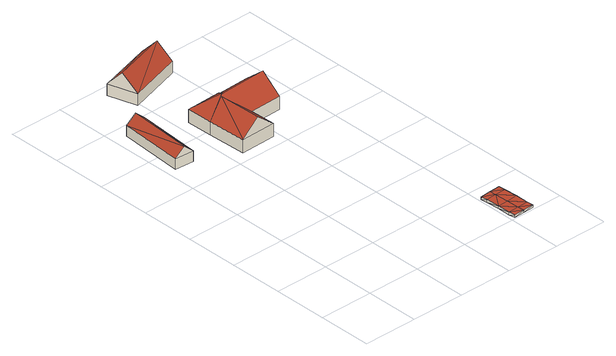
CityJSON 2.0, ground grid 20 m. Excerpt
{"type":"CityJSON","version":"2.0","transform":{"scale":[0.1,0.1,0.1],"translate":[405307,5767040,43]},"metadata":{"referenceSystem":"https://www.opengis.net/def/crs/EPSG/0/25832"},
"CityObjects":{
"building1":{"type":"Building","attributes":{"Gemeindeschluessel":"05515000","Geometrietyp2DReferenz":"3000","function":"31001_2700","roofType":"3100","measuredHeight":7.02},"geometry":[{"type":"Solid","lod":"2","boundaries":[[[[0,1,2,3]],[[4,5,1,0]],[[6,7,5,4]],[[3,2,7,6]],[[0,8,4]],[[6,9,3]],[[9,8,0]],[[0,3,9]],[[6,4,8]],[[8,9,6]],[[1,5,7,2]]]],"semantics":{"surfaces":[{"type":"WallSurface"},{"type":"RoofSurface"},{"type":"GroundSurface"}],"values":[[0,0,0,0,0,0,1,1,1,1,2]]}}]},
"building2":{"type":"Building","attributes":{"Gemeindeschluessel":"05515000","Geometrietyp2DReferenz":"3000","function":"31001_1000","roofType":"5000","measuredHeight":10.88},"address":[{"country":"Germany","locality":"Münster","thoroughfareNumber":"52","thoroughfareName":"Aldruper Straße"}],"geometry":[{"type":"Solid","lod":"2","boundaries":[[[[10,11,12,13]],[[14,15,11,10]],[[16,17,15,14]],[[18,19,17,16]],[[20,21,19,18]],[[22,23,21,20]],[[24,25,23,22]],[[26,27,25,24]],[[13,12,27,26]],[[28,29,30,31,26,24,32]],[[24,22,32]],[[32,22,20,28]],[[28,20,18,29]],[[29,18,16,30]],[[14,10,31]],[[14,31,30]],[[30,16,14]],[[31,10,33]],[[10,13,33]],[[33,13,26,31]],[[11,15,17,19,21,23,25,27,12]]]],"semantics":{"surfaces":[{"type":"WallSurface"},{"type":"RoofSurface"},{"type":"GroundSurface"}],"values":[[0,0,0,0,0,0,0,0,0,1,0,1,1,1,1,1,1,1,0,1,2]]}}]},
"building3":{"type":"Building","attributes":{"Gemeindeschluessel":"05515000","Geometrietyp2DReferenz":"3000","function":"31001_2700","roofType":"3100","measuredHeight":10.07},"geometry":[{"type":"Solid","lod":"2","boundaries":[[[[34,35,36,37]],[[38,39,35,34]],[[40,41,39,38]],[[42,43,41,40]],[[37,36,43,42]],[[44,45,37]],[[37,42,44]],[[45,44,46,38]],[[38,34,45]],[[46,44,42,40]],[[46,40,38]],[[45,34,37]],[[35,39,41,43,36]]]],"semantics":{"surfaces":[{"type":"WallSurface"},{"type":"RoofSurface"},{"type":"GroundSurface"}],"values":[[0,0,0,0,0,1,1,1,1,0,0,0,2]]}}]},
"building4":{"type":"Building","attributes":{"Geometrietyp2DReferenz":"2000","Gemeindeschluessel":"05515000","function":"53001_1800","roofType":"9999","measuredHeight":1},"geometry":[{"type":"Solid","lod":"2","boundaries":[[[[47,48,49]],[[48,50,49]],[[51,52,47]],[[52,48,47]],[[53,54,51]],[[54,52,51]],[[55,56,53]],[[56,54,53]],[[57,58,55]],[[58,56,55]],[[59,60,57]],[[60,58,57]],[[61,62,59]],[[62,60,59]],[[63,64,61]],[[64,62,61]],[[65,66,63]],[[66,64,63]],[[67,68,65]],[[68,66,65]],[[69,70,67]],[[70,68,67]],[[49,50,69]],[[50,70,69]],[[71,50,52]],[[52,50,48]],[[72,71,54]],[[54,71,52]],[[73,72,56]],[[56,72,54]],[[60,73,58]],[[58,73,56]],[[68,70,71]],[[71,70,50]],[[66,68,71]],[[66,71,72]],[[64,66,73]],[[73,66,72]],[[62,64,60]],[[60,64,73]],[[74,51,49]],[[51,47,49]],[[75,53,74]],[[53,51,74]],[[76,55,75]],[[55,53,75]],[[59,57,76]],[[57,55,76]],[[67,74,69]],[[74,49,69]],[[65,74,67]],[[65,75,74]],[[63,76,65]],[[76,75,65]],[[61,59,63]],[[59,76,63]]]],"semantics":{"surfaces":[{"type":"WallSurface"},{"type":"GroundSurface"},{"type":"RoofSurface"}],"values":[[0,0,0,0,0,0,0,0,0,0,0,0,0,0,0,0,0,0,0,0,0,0,0,0,1,1,1,1,1,1,1,1,1,1,1,1,1,1,1,1,2,2,2,2,2,2,2,2,2,2,2,2,2,2,2,2]]}}]}
},
"vertices":[
[20,1121,78],[20,1121,39],[3,881,39],[3,881,78],[91,1116,78],[91,1116,39],[73,876,78],[73,876,39],[55,1118,109],[38,879,109],
[220,808,86],[220,808,38],[351,813,38],[351,813,86],[215,950,86],[215,950,38],[212,1047,86],[212,1047,38],[342,1052,86],[342,1052,38],[343,1048,86],[343,1048,38],[462,1053,86],[462,1053,38],[468,910,86],[468,910,38],[348,906,86],[348,906,38],[291,975,145],[288,977,146],[287,977,146],[280,970,140],[465,982,145],[285,811,140],
[356,1273,89],[356,1273,46],[325,1379,46],[325,1379,89],[155,1213,89],[155,1213,46],[155,1214,89],[155,1214,46],[123,1319,89],[123,1319,46],[139,1266,147],[340,1326,147],[155,1214,90],
[688,154,20],[688,154,10],[648,152,20],[648,152,10],[689,129,20],[689,129,10],[692,79,20],[692,79,10],[694,33,19],[694,33,9],[695,8,19],[695,8,9],[656,6,19],[656,6,9],[616,5,19],[616,5,9],[614,29,19],[614,29,9],[612,75,20],[612,75,10],[610,125,20],[610,125,10],[608,149,20],[608,149,10],[649,127,10],[652,77,10],[654,31,9],[649,127,20],[652,77,20],[654,31,19]
]}
